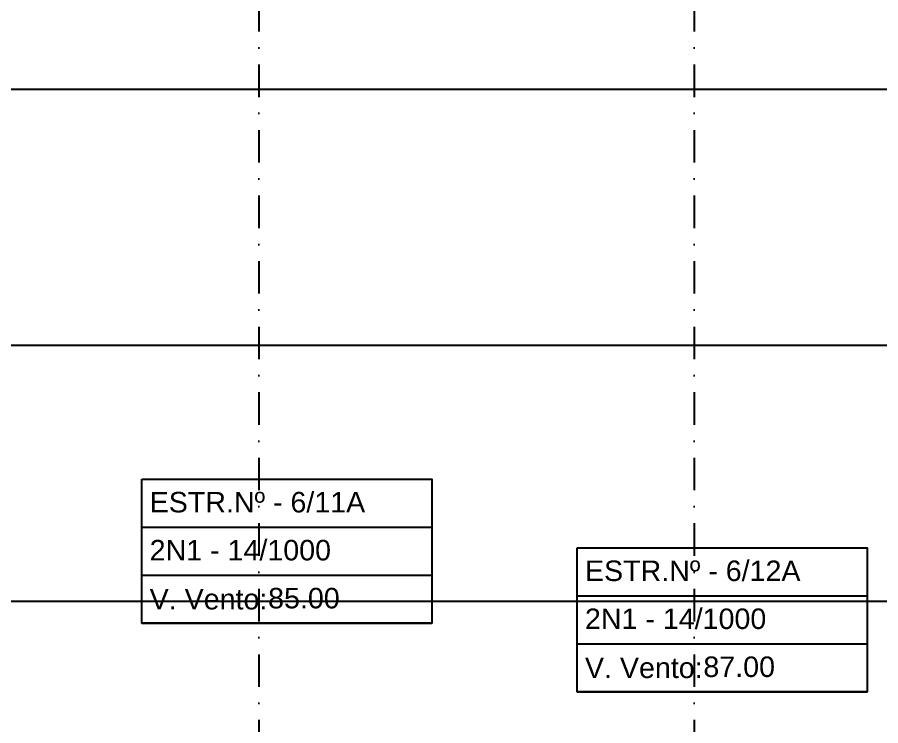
# Model space of a CAD drawing. Header units: metres. Extents: x -121 to 9872, y 3505 to 10721.
# Drawn here: x 6894 to 7062.6, y 8975.7 to 9114 of the extents above; entities that cross this region are included whole.
import ezdxf
from ezdxf.enums import TextEntityAlignment as Align

# ---------------------------------------------------------------- set-up
doc = ezdxf.new("R2010")
doc.units = ezdxf.units.M
doc.linetypes.add('DASHDOT', pattern=[25.4, 12.7, -6.35, 0, -6.35])
for name, color, linetype in [('Cabeçalho', 7, 'Continuous'), ('Grade', 9, 'Continuous'), ('Ind.Rot', 8, 'DASHDOT')]:
    doc.layers.add(name, color=color, linetype=linetype)
doc.styles.add('Arial', font='arial.ttf')
doc.styles.add('SIMM-PADRÃO_(TXT)', font='arial.ttf', dxfattribs={"height": 2})

# ---------------------------------------------------------------- blocks, each defined once
blk = doc.blocks.new('Bloco P Sup')
at = {"layer": 'Cabeçalho'}
blk.add_lwpolyline([(-11.66, -3.34), (44.97, -3.34), (44.97, -31.45), (-11.66, -31.45)], close=True, dxfattribs=at)
for points in [[(-11.66, -12.71), (44.97, -12.71)], [(-11.66, -22.08), (44.97, -22.08)], [(-11.66, -31.45), (44.97, -31.45)]]:
    blk.add_lwpolyline(points, dxfattribs=at)
at = {"layer": 'Cabeçalho', "style": 'Arial'}
blk.add_text('V. Vento:', height=4, dxfattribs=at).set_placement((-10.16, -26.77), align=Align.MIDDLE_LEFT)
at = {"layer": 'Cabeçalho', "style": 'SIMM-PADRÃO_(TXT)'}
for tag, p in [('ESTRUTURANUM', (-10.16, -11.03)), ('TIPO_ESFORÇO', (-10.16, -20.4)), ('VÃOVENTO', (12.97, -29.77))]:
    blk.add_attdef(tag, text='', height=4, dxfattribs=at).set_placement(p, align=Align.BOTTOM_LEFT)

msp = doc.modelspace()

# ---------------------------------------------------------------- linework, layer by layer
at = {"layer": 'Grade'}
for points in [[(0, 9100), (9859.453, 9100)], [(0, 9050), (9859.453, 9050)], [(0, 9000), (9859.453, 9000)]]:
    msp.add_lwpolyline(points, dxfattribs=at)
at = {"layer": 'Ind.Rot', "linetype": 'DASHDOT', "ltscale": 0.5}
for points in [[(6941.201, 10500), (6941.201, 8300)], [(7026.201, 10500), (7026.201, 8300)]]:
    msp.add_lwpolyline(points, dxfattribs=at)

# ---------------------------------------------------------------- block references
at = {"layer": 'Cabeçalho'}
for p, values in [((6930.043, 9027.161), {'ESTRUTURANUM': 'ESTR.Nº - 6/11A', 'TIPO_ESFORÇO': '2N1 - 14/1000', 'VÃOVENTO': '85.00'}), ((7015.043, 9013.761), {'ESTRUTURANUM': 'ESTR.Nº - 6/12A', 'TIPO_ESFORÇO': '2N1 - 14/1000', 'VÃOVENTO': '87.00'})]:
    msp.add_blockref('Bloco P Sup', p, dxfattribs=at).add_auto_attribs(values)

doc.saveas('drawing.dxf')
